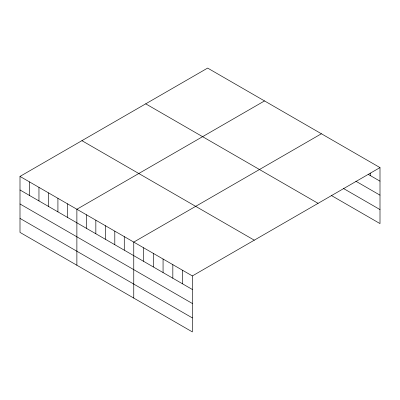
<?xml version="1.0" encoding="UTF-8"?>
<svg xmlns="http://www.w3.org/2000/svg" width="400" height="400" viewBox="0 0 400 400"><rect width="100%" height="100%" fill="white"/><g stroke="black" fill="none" stroke-linecap="round" stroke-linejoin="round"><path stroke-width="0.6" d="M380 167.6L192.365 275.93L192.365 331.915L20 232.4L20 176.415L207.635 68.085L380 167.6L380 223.585L331.165 195.385M264.515 100.925L76.88 209.255L76.88 265.24M321.395 133.765L133.76 242.095L133.76 298.08M368.175 174.335L380 181.16M355.84 181.21L380 195.16M343.5 188.51L380 209.585M145.715 103.835L318.08 203.35M81.92 140.67L254.285 240.185M20 176.415L192.365 275.93M20 189.975L192.365 289.49M20 203.975L192.365 303.49M20 218.4L192.365 317.915M370.235 173.055L370.235 175.52M182.6 270.29L182.6 283.85M172.83 264.655L172.83 278.21M163.065 259.015L163.065 272.57M153.295 253.375L153.295 266.935M143.53 247.735L143.53 261.295M124.28 236.625L124.28 250.18M114.8 231.15L114.8 244.71M105.32 225.675L105.32 239.235M95.84 220.205L95.84 233.76M86.36 214.73L86.36 228.29M67.4 203.785L67.4 217.34M57.92 198.31L57.92 211.87M48.44 192.835L48.44 206.395M38.96 187.365L38.96 200.92M29.48 181.89L29.48 195.45"/></g></svg>
